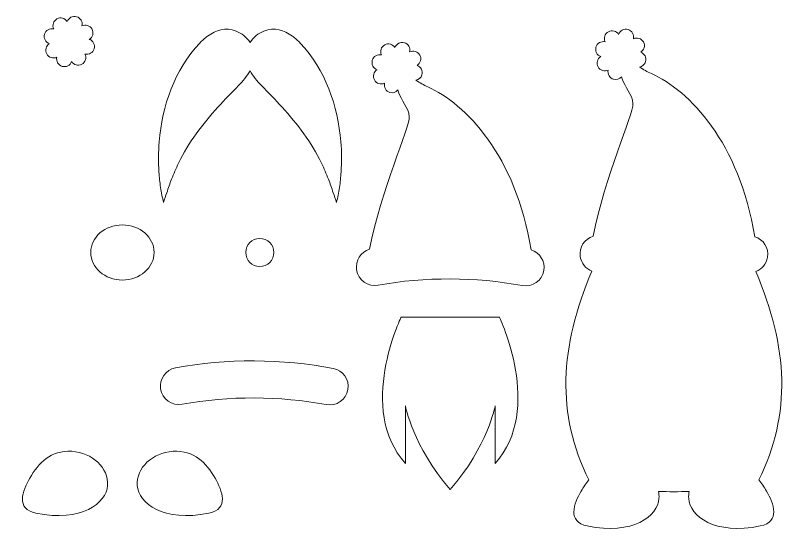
# Model space of a CAD drawing. Header units: inches. Extents: x -390 to 3958, y -1945 to 1677.
# Drawn here: x -390 to 2400, y -1945 to -77 of the extents above; entities that cross this region are included whole.
import ezdxf

# ---------------------------------------------------------------- set-up
doc = ezdxf.new("R2010")
doc.units = ezdxf.units.IN
doc.header["$MEASUREMENT"] = 0
doc.layers.add('Layer 1', color=7, linetype='Continuous')

# ---------------------------------------------------------------- blocks, each defined once
blk = doc.blocks.new('block 2')
at = {"layer": 'Layer 1', "lineweight": 0}
for points, knots in [([(-267.7, -178.1), (-280.2, -185.8), (-284.7, -202), (-277.6, -215), (-270.5, -228), (-254.4, -232.9), (-241.2, -226.5), (-244.6, -240.8), (-236.4, -255.4), (-222.1, -259.6), (-207.9, -263.7), (-193.1, -255.9), (-188.2, -242), (-180.6, -254.5), (-164.4, -259), (-151.4, -251.9), (-138.4, -244.7), (-133.4, -228.7), (-139.9, -215.5), (-125.6, -218.9), (-111, -210.7), (-106.8, -196.4), (-102.6, -182.2), (-110.5, -167.3), (-124.4, -162.5), (-111.9, -154.8), (-107.4, -138.7), (-114.5, -125.7), (-121.6, -112.6), (-137.7, -107.7), (-150.9, -114.1), (-147.5, -99.9), (-155.7, -85.2), (-170, -81.1), (-184.2, -76.9), (-199, -84.8), (-203.8, -98.7), (-211.5, -86.1), (-227.7, -81.6), (-240.7, -88.8), (-253.7, -95.9), (-258.6, -111.9), (-252.2, -125.2), (-266.5, -121.7), (-281.1, -130), (-285.3, -144.2), (-289.4, -158.5), (-281.6, -173.3), (-267.7, -178.1)], [0, 0, 0, 0, 1, 1, 1, 2, 2, 2, 3, 3, 3, 4, 4, 4, 5, 5, 5, 6, 6, 6, 7, 7, 7, 8, 8, 8, 9, 9, 9, 10, 10, 10, 11, 11, 11, 12, 12, 12, 13, 13, 13, 14, 14, 14, 15, 15, 15, 16, 16, 16, 16]), ([(131.8, -694.8), (134.7, -712.6), (137.7, -731.3), (142.8, -748.7), (144.9, -736.9), (150.4, -725.1), (154.1, -713.7), (159.4, -697.2), (165.1, -681.1), (171.3, -665), (179, -645.2), (187.2, -626.2), (196.3, -607.1), (231.9, -532.9), (282.9, -466.6), (338.2, -406.1), (362.4, -379.6), (387.3, -353.9), (412.3, -328.2), (427.3, -312.8), (442.4, -294.8), (453.3, -275.1), (464.1, -294.8), (479.3, -312.8), (494.2, -328.2), (519.2, -353.9), (544.2, -379.6), (568.4, -406.1), (623.7, -466.6), (674.7, -532.9), (710.2, -607.1), (719.4, -626.2), (727.6, -645.2), (735.2, -665), (741.5, -681.1), (747.1, -697.2), (752.4, -713.7), (756.1, -725.1), (761.7, -736.9), (763.8, -748.7), (768.9, -731.3), (771.8, -712.6), (774.8, -694.8), (777.8, -676.4), (779.4, -657.9), (780.7, -639.4), (783.4, -603.3), (782.8, -566.8), (779.8, -530.8), (769.2, -401.7), (724.8, -271.5), (634.1, -176.4), (625.2, -167.1), (615.7, -158.4), (605.6, -151), (576, -129.3), (541.4, -118.3), (503, -132.9), (482.7, -140.7), (465.3, -155.2), (453.3, -173.3), (441.3, -155.2), (423.9, -140.7), (403.5, -132.9), (365.2, -118.3), (330.6, -129.3), (301, -151), (290.9, -158.4), (281.3, -167.1), (272.4, -176.4), (181.8, -271.5), (137.4, -401.7), (126.7, -530.8), (123.7, -566.8), (123.2, -603.3), (125.8, -639.4), (127.2, -657.9), (128.7, -676.4), (131.8, -694.8)], [0, 0, 0, 0, 1, 1, 1, 2, 2, 2, 3, 3, 3, 4, 4, 4, 5, 5, 5, 6, 6, 6, 7, 7, 7, 8, 8, 8, 9, 9, 9, 10, 10, 10, 11, 11, 11, 12, 12, 12, 13, 13, 13, 14, 14, 14, 15, 15, 15, 16, 16, 16, 17, 17, 17, 18, 18, 18, 19, 19, 19, 20, 20, 20, 21, 21, 21, 22, 22, 22, 23, 23, 23, 24, 24, 24, 25, 25, 25, 26, 26, 26, 26]), ([(2282.6, -1745.8), (2399.7, -1506.7), (2387.4, -1271.3), (2272.1, -996.7), (2293.4, -988.5), (2309.8, -969.6), (2313.7, -945.4), (2319, -912.5), (2299, -881.3), (2267.8, -871.7), (2213.2, -533.5), (2032, -345.6), (1896, -285.8), (1881.5, -279.4), (1867.1, -271), (1853.7, -262.1), (1863.7, -260.3), (1872.3, -253.1), (1875.3, -242.7), (1879.5, -228.5), (1871.6, -213.6), (1857.8, -208.8), (1870.3, -201.2), (1874.8, -185), (1867.6, -172), (1860.5, -158.9), (1844.5, -154), (1831.3, -160.4), (1834.7, -146.2), (1826.4, -131.6), (1812.2, -127.4), (1797.9, -123.2), (1783.1, -131.1), (1778.3, -145), (1770.6, -132.4), (1754.5, -128), (1741.4, -135.1), (1728.4, -142.2), (1723.5, -158.2), (1729.9, -171.5), (1715.6, -168), (1701, -176.3), (1696.9, -190.5), (1692.7, -204.8), (1700.5, -219.6), (1714.4, -224.4), (1701.9, -232.1), (1697.4, -248.3), (1704.5, -261.3), (1711.7, -274.3), (1727.7, -279.2), (1740.9, -272.8), (1737.5, -287.1), (1745.8, -301.7), (1760, -305.9), (1770.9, -309), (1782.1, -305.2), (1788.9, -297.1), (1801, -339.6), (1827.7, -358.5), (1829.9, -393.3), (1832.4, -432.6), (1726.7, -658.9), (1687.4, -869.8), (1655.7, -879), (1635.2, -910.4), (1640.4, -943.6), (1640.4, -943.6), (1640.4, -943.7), (1640.4, -943.7), (1644.2, -968), (1660.8, -987), (1682.1, -995.2), (1566.2, -1270.5), (1553.6, -1506.2), (1670.9, -1745.8), (1660.8, -1758), (1651.9, -1771.5), (1643.8, -1785.7), (1617.5, -1831.3), (1592.5, -1895.8), (1665.8, -1911.1), (1829.2, -1945.2), (1919.5, -1875.1), (1923.4, -1811.9), (1923.9, -1803.5), (1923.3, -1795.3), (1921.8, -1787.3), (1958.4, -1788.1), (1995.1, -1788.1), (2031.8, -1787.3), (2030.3, -1795.3), (2029.7, -1803.5), (2030.2, -1811.9), (2034, -1875.1), (2124.4, -1945.2), (2287.7, -1911.1), (2361.1, -1895.8), (2336.1, -1831.3), (2309.8, -1785.7), (2301.7, -1771.5), (2292.7, -1758), (2282.6, -1745.8)], [0, 0, 0, 0, 1, 1, 1, 2, 2, 2, 3, 3, 3, 4, 4, 4, 5, 5, 5, 6, 6, 6, 7, 7, 7, 8, 8, 8, 9, 9, 9, 10, 10, 10, 11, 11, 11, 12, 12, 12, 13, 13, 13, 14, 14, 14, 15, 15, 15, 16, 16, 16, 17, 17, 17, 18, 18, 18, 19, 19, 19, 20, 20, 20, 21, 21, 21, 22, 22, 22, 23, 23, 23, 24, 24, 24, 25, 25, 25, 26, 26, 26, 27, 27, 27, 28, 28, 28, 29, 29, 29, 30, 30, 30, 31, 31, 31, 32, 32, 32, 33, 33, 33, 34, 34, 34, 34]), ([(1463.8, -918.9), (1409.2, -580.7), (1227.9, -392.9), (1092, -333), (1077.5, -326.6), (1063.1, -318.3), (1049.7, -309.4), (1059.7, -307.6), (1068.3, -300.4), (1071.3, -290), (1075.5, -275.7), (1067.6, -260.9), (1053.8, -256.1), (1066.3, -248.4), (1070.8, -232.3), (1063.6, -219.2), (1056.5, -206.2), (1040.5, -201.3), (1027.2, -207.7), (1030.7, -193.4), (1022.4, -178.8), (1008.2, -174.7), (993.9, -170.5), (979.1, -178.3), (974.3, -192.2), (966.6, -179.7), (950.5, -175.2), (937.4, -182.3), (924.4, -189.5), (919.5, -205.5), (925.9, -218.7), (911.6, -215.3), (897, -223.6), (892.8, -237.8), (888.7, -252.1), (896.5, -266.9), (910.4, -271.7), (897.9, -279.4), (893.4, -295.5), (900.5, -308.5), (907.7, -321.6), (923.7, -326.5), (936.9, -320.1), (933.5, -334.4), (941.7, -349), (956, -353.1), (966.9, -356.3), (978.1, -352.5), (984.9, -344.3), (997, -386.8), (1023.7, -405.7), (1025.9, -440.5), (1028.4, -479.9), (922.7, -706.2), (883.4, -917), (851.7, -926.2), (831.2, -957.6), (836.4, -990.9), (836.4, -990.9), (836.4, -990.9), (836.4, -990.9), (842.2, -1027.8), (877.2, -1052.5), (913.9, -1045.8), (1080.1, -1015.4), (1265.6, -1015.9), (1431.8, -1047.3), (1468.5, -1054.2), (1503.8, -1029.6), (1509.7, -992.7), (1515, -959.8), (1495, -928.6), (1463.8, -918.9)], [0, 0, 0, 0, 1, 1, 1, 2, 2, 2, 3, 3, 3, 4, 4, 4, 5, 5, 5, 6, 6, 6, 7, 7, 7, 8, 8, 8, 9, 9, 9, 10, 10, 10, 11, 11, 11, 12, 12, 12, 13, 13, 13, 14, 14, 14, 15, 15, 15, 16, 16, 16, 17, 17, 17, 18, 18, 18, 19, 19, 19, 20, 20, 20, 21, 21, 21, 22, 22, 22, 23, 23, 23, 24, 24, 24, 24]), ([(108.7, -928.3), (108.7, -873.6), (57.6, -829.3), (-5.4, -829.3), (-68.3, -829.3), (-119.4, -873.6), (-119.4, -928.3), (-119.4, -983), (-68.3, -1027.3), (-5.4, -1027.3), (57.6, -1027.3), (108.7, -983), (108.7, -928.3)], [0, 0, 0, 0, 1, 1, 1, 2, 2, 2, 3, 3, 3, 4, 4, 4, 4]), ([(437.9, -928.3), (437.9, -956.3), (460.5, -978.9), (488.5, -978.9), (516.4, -978.9), (539.1, -956.3), (539.1, -928.3), (539.1, -900.3), (516.4, -877.7), (488.5, -877.7), (460.5, -877.7), (437.9, -900.3), (437.9, -928.3)], [0, 0, 0, 0, 1, 1, 1, 2, 2, 2, 3, 3, 3, 4, 4, 4, 4]), ([(996.4, -1160.8), (996.4, -1160.8), (836.5, -1491.9), (1011.8, -1686.1), (1011.8, -1686.1), (1011.8, -1479.6), (1011.8, -1479.6), (1011.8, -1479.6), (1038.1, -1624.7), (1173.2, -1780.2), (1308.2, -1624.7), (1334.5, -1479.6), (1334.5, -1479.6), (1334.5, -1479.6), (1334.5, -1686.1), (1334.5, -1686.1), (1509.8, -1491.9), (1350, -1160.8), (1350, -1160.8), (1350, -1160.8), (996.4, -1160.8), (996.4, -1160.8)], [0, 0, 0, 0, 1, 1, 1, 2, 2, 2, 3, 3, 3, 4, 4, 4, 5, 5, 5, 6, 6, 6, 7, 7, 7, 7]), ([(752.4, -1344.9), (570.8, -1309.5), (366.9, -1308.9), (185.3, -1343.3), (150.1, -1349.9), (126.5, -1383.2), (132, -1418.6), (132, -1418.6), (132, -1418.7), (132, -1418.7), (137.8, -1455.6), (172.9, -1480.3), (209.6, -1473.6), (375.8, -1443.1), (561.2, -1443.6), (727.4, -1475), (764.2, -1482), (799.4, -1457.4), (805.3, -1420.5), (805.3, -1420.5), (805.3, -1420.5), (805.3, -1420.5), (811, -1385.1), (787.5, -1351.8), (752.4, -1344.9)], [0, 0, 0, 0, 1, 1, 1, 2, 2, 2, 3, 3, 3, 4, 4, 4, 5, 5, 5, 6, 6, 6, 7, 7, 7, 8, 8, 8, 8]), ([(-187.7, -1642.8), (-262.7, -1638.3), (-306.8, -1684.5), (-338.4, -1739.4), (-364.7, -1785), (-389.7, -1849.5), (-316.3, -1864.8), (-153, -1898.9), (-62.6, -1828.8), (-58.8, -1765.6), (-54.9, -1702.3), (-112.6, -1647.4), (-187.7, -1642.8)], [0, 0, 0, 0, 1, 1, 1, 2, 2, 2, 3, 3, 3, 4, 4, 4, 4]), ([(176.9, -1642.8), (101.9, -1647.4), (44.2, -1702.3), (48, -1765.6), (51.9, -1828.8), (142.2, -1898.9), (305.6, -1864.8), (378.9, -1849.5), (353.9, -1785), (327.7, -1739.4), (296.1, -1684.5), (252, -1638.3), (176.9, -1642.8)], [0, 0, 0, 0, 1, 1, 1, 2, 2, 2, 3, 3, 3, 4, 4, 4, 4])]:
    blk.add_open_spline(points, degree=3, knots=knots, dxfattribs=at)

msp = doc.modelspace()

# ---------------------------------------------------------------- block references
at = {"layer": 'Layer 1'}
msp.add_blockref('block 2', (0, 0), dxfattribs=at)

doc.saveas('drawing.dxf')
